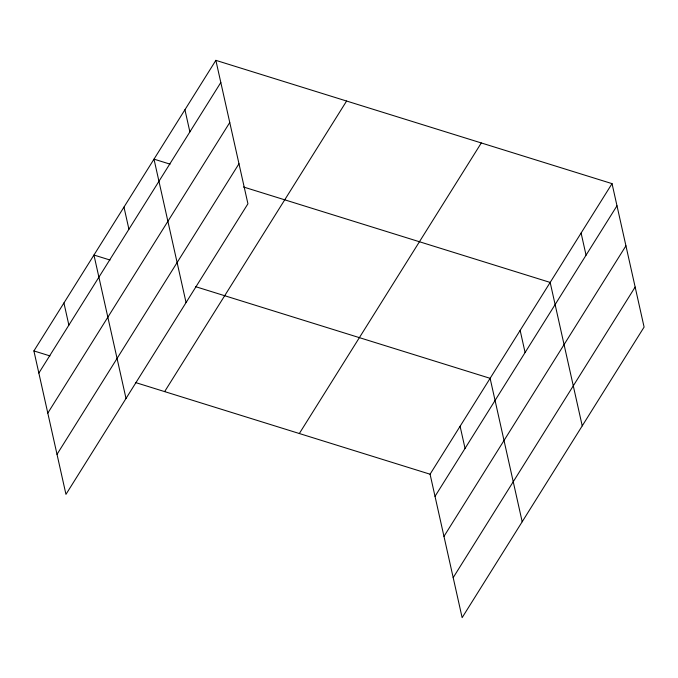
<?xml version="1.0" encoding="UTF-8"?>
<svg xmlns="http://www.w3.org/2000/svg" width="678" height="678" viewBox="0 0 678 678"><rect width="100%" height="100%" fill="white"/><g stroke="black" fill="none" stroke-linecap="round" stroke-linejoin="round"><path stroke-width="1.02" d="M215.867 60.35L247.928 203.79L65.961 494.364L33.9 350.924L215.867 60.35L612.039 183.636L644.1 327.076L462.133 617.65L430.072 474.21L612.039 183.636M38.849 373.07L220.816 82.496M47.799 413.097L229.757 122.523M57.02 454.336L238.978 163.762M164.635 391.604L346.602 101.03M299.337 433.53L481.304 142.948M435.022 496.355L616.988 205.781M443.971 536.383L625.938 245.809M453.192 577.631L635.15 287.048M170.085 164.152L153.999 159.144L186.06 302.583M243.504 186.992L550.172 282.429L582.233 425.877M110.039 260.038L93.945 255.03L126.015 398.469M195.518 286.641L490.118 378.324L522.187 521.763M33.9 350.924L49.994 355.925M135.473 382.528L430.072 474.21M581.105 233.037L586.055 255.182M520.145 330.381L525.094 352.526M460.099 426.267L465.049 448.412M184.933 109.743L189.882 131.888M123.972 207.087L128.922 229.232M63.927 302.973L68.876 325.126"/></g></svg>
